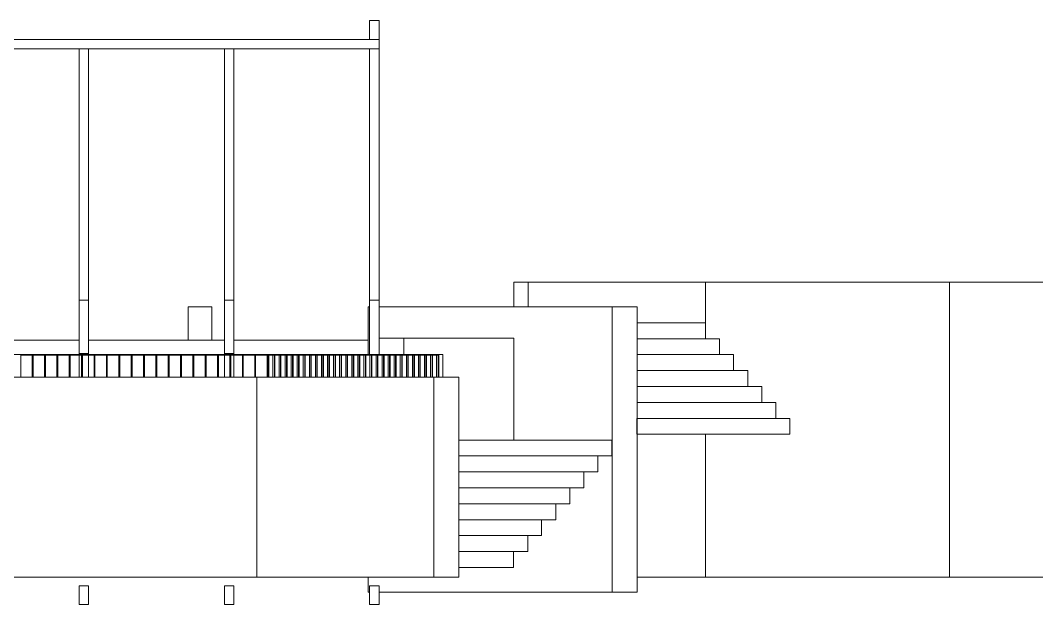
# Model space of a CAD drawing. Header units: metres. Extents: x -223175 to -223082, y -66 to 73.
# Drawn here: x -223140.34 to -223129.65, y -3.13 to 3.01 of the extents above; entities that cross this region are included whole.
import ezdxf

# ---------------------------------------------------------------- set-up
doc = ezdxf.new("R2010")
doc.units = ezdxf.units.M
doc.header["$MEASUREMENT"] = 0
for name, color, linetype in [('ARCHICAD Fenstern', 7, 'Continuous'), ('ARCHICAD Türen', 7, 'Continuous'), ('cs-aussenanlagen.cs', 7, 'Continuous'), ('cs-balkone-terrassen.cs', 7, 'Continuous'), ('cs-neubau.cs', 7, 'Continuous'), ('cs-treppe.cs', 7, 'Continuous'), ('cs-wand tr.cs', 7, 'Continuous')]:
    doc.layers.add(name, color=color, linetype=linetype)
for name, color, linetype, lineweight, true_color in [('ARCHICAD Fenstern_Stift_Nr__251', 7, 'Continuous', 0, 0x6d6d6d), ('ARCHICAD Türen_Stift_Nr__251', 7, 'Continuous', 0, 0x6d6d6d), ('cs-aussenanlagen.cs_Stift_Nr__251', 7, 'Continuous', 0, 0x6d6d6d), ('cs-balkone-terrassen.cs_Stift_Nr__251', 7, 'Continuous', 0, 0x6d6d6d), ('cs-neubau.cs_Stift_Nr__251', 7, 'Continuous', 0, 0x6d6d6d), ('cs-treppe.cs_Stift_Nr__11', 7, 'Continuous', 20, 0xfe6565), ('cs-wand tr.cs_Stift_Nr__251', 7, 'Continuous', 0, 0x6d6d6d)]:
    doc.layers.add(name, color=color, linetype=linetype, lineweight=lineweight, true_color=true_color)

# ---------------------------------------------------------------- blocks, each defined once
blk = doc.blocks.new('Schnittelement_105', base_point=(-223131.116, 0))
at = {"layer": 'cs-neubau.cs_Stift_Nr__251', "color": 251, "linetype": 'Continuous', "lineweight": 0, "true_color": 0x6d6d6d}
for p, q in [((-223151.837, -0.35), (-223150.41, -0.35)), ((-223150.31, -0.35), (-223148.883, -0.35)), ((-223148.783, -0.35), (-223147.355, -0.35)), ((-223147.255, -0.35), (-223145.828, -0.35)), ((-223145.728, -0.35), (-223144.301, -0.35)), ((-223144.201, -0.35), (-223142.773, -0.35)), ((-223142.673, -0.35), (-223141.246, -0.35)), ((-223141.146, -0.35), (-223139.719, -0.35)), ((-223139.619, -0.35), (-223138.191, -0.35)), ((-223138.091, -0.35), (-223136.677, -0.35)), ((-223152.287, -0.9), (-223152.287, -1.84))]:
    blk.add_line(p, q, dxfattribs=at)
blk = doc.blocks.new('Schnittelement_113', base_point=(-223131.116, 0))
at = {"layer": 'cs-neubau.cs_Stift_Nr__251', "color": 251, "linetype": 'Continuous', "lineweight": 0, "true_color": 0x6d6d6d}
for p, q in [((-223146.037, -0.74), (-223146.037, -1.84)), ((-223146.037, -0.74), (-223137.85, -0.74)), ((-223146.037, -1.84), (-223146.337, -1.84)), ((-223146.337, -2.732), (-223146.337, -2.84)), ((-223146.337, -2.84), (-223137.85, -2.84))]:
    blk.add_line(p, q, dxfattribs=at)
blk = doc.blocks.new('Schnittelement_114', base_point=(-223131.116, 0))
at = {"layer": 'cs-neubau.cs_Stift_Nr__251', "color": 251, "linetype": 'Continuous', "lineweight": 0, "true_color": 0x6d6d6d}
for p, q in [((-223137.85, -0.74), (-223137.85, -2.84)), ((-223137.85, -0.74), (-223135.987, -0.74)), ((-223135.726, -0.74), (-223135.987, -0.74)), ((-223135.987, -0.74), (-223135.987, -2.84)), ((-223135.726, -1.4), (-223135.726, -0.74)), ((-223135.726, -2.84), (-223135.726, -1.567)), ((-223137.85, -2.84), (-223135.987, -2.84)), ((-223135.987, -2.84), (-223135.726, -2.84))]:
    blk.add_line(p, q, dxfattribs=at)
blk = doc.blocks.new('Schnittelement_115', base_point=(-223131.116, 0))
at = {"layer": 'cs-neubau.cs_Stift_Nr__251', "color": 251, "linetype": 'Continuous', "lineweight": 0, "true_color": 0x6d6d6d}
for p, q in [((-223130.563, 0.26), (-223133.13, 0.26)), ((-223130.563, 0.26), (-223130.218, 0.26)), ((-223130.563, 0.05), (-223130.563, 0.26)), ((-223130.563, -2.84), (-223130.563, 0)), ((-223130.563, -2.84), (-223133.13, -2.84)), ((-223130.218, -2.84), (-223130.563, -2.84))]:
    blk.add_line(p, q, dxfattribs=at)
blk = doc.blocks.new('Schnittelement_118', base_point=(-223131.116, 0))
at = {"layer": 'cs-neubau.cs_Stift_Nr__251', "color": 251, "linetype": 'Continuous', "lineweight": 0, "true_color": 0x6d6d6d}
for p, q in [((-223130.218, 0.26), (-223129.057, 0.26)), ((-223129.057, 0.26), (-223128.797, 0.26)), ((-223128.797, -0.35), (-223128.797, 0.26)), ((-223130.563, 0.05), (-223130.563, 0)), ((-223128.797, -1.006), (-223128.797, -0.35)), ((-223128.797, -2.71), (-223128.797, -1.006)), ((-223128.797, -2.84), (-223128.797, -2.71)), ((-223130.218, -2.84), (-223128.797, -2.84))]:
    blk.add_line(p, q, dxfattribs=at)
blk = doc.blocks.new('Schnittelement_119', base_point=(-223131.116, 0))
at = {"layer": 'cs-treppe.cs_Stift_Nr__11', "color": 11, "linetype": 'Continuous', "lineweight": 20, "true_color": 0xfe6565}
for p, q in [((-223133.854, -1.173), (-223133.85, -1.173)), ((-223133.854, -1.173), (-223133.854, -1.34)), ((-223133.85, -1.173), (-223132.244, -1.173)), ((-223132.244, -1.173), (-223132.244, -1.34)), ((-223133.854, -1.34), (-223133.85, -1.34)), ((-223133.85, -1.34), (-223132.244, -1.34))]:
    blk.add_line(p, q, dxfattribs=at)
blk = doc.blocks.new('Schnittelement_120', base_point=(-223131.116, 0))
at = {"layer": 'cs-treppe.cs_Stift_Nr__11', "color": 11, "linetype": 'Continuous', "lineweight": 20, "true_color": 0xfe6565}
for p, q in [((-223133.85, -1.005), (-223132.392, -1.005)), ((-223132.392, -1.005), (-223132.392, -1.173))]:
    blk.add_line(p, q, dxfattribs=at)
blk = doc.blocks.new('Schnittelement_121', base_point=(-223131.116, 0))
at = {"layer": 'cs-treppe.cs_Stift_Nr__11', "color": 11, "linetype": 'Continuous', "lineweight": 20, "true_color": 0xfe6565}
for p, q in [((-223133.85, -0.838), (-223132.539, -0.838)), ((-223132.539, -0.838), (-223132.539, -1.005))]:
    blk.add_line(p, q, dxfattribs=at)
blk = doc.blocks.new('Schnittelement_122', base_point=(-223131.116, 0))
at = {"layer": 'cs-treppe.cs_Stift_Nr__11', "color": 11, "linetype": 'Continuous', "lineweight": 20, "true_color": 0xfe6565}
for p, q in [((-223133.85, -0.67), (-223132.687, -0.67)), ((-223132.687, -0.67), (-223132.687, -0.838))]:
    blk.add_line(p, q, dxfattribs=at)
blk = doc.blocks.new('Schnittelement_123', base_point=(-223131.116, 0))
at = {"layer": 'cs-treppe.cs_Stift_Nr__11', "color": 11, "linetype": 'Continuous', "lineweight": 20, "true_color": 0xfe6565}
for p, q in [((-223133.85, -0.503), (-223132.835, -0.503)), ((-223132.835, -0.503), (-223132.835, -0.67))]:
    blk.add_line(p, q, dxfattribs=at)
blk = doc.blocks.new('Schnittelement_124', base_point=(-223131.116, 0))
at = {"layer": 'cs-treppe.cs_Stift_Nr__11', "color": 11, "linetype": 'Continuous', "lineweight": 20, "true_color": 0xfe6565}
for p, q in [((-223133.85, -0.335), (-223132.982, -0.335)), ((-223132.982, -0.335), (-223132.982, -0.503))]:
    blk.add_line(p, q, dxfattribs=at)
blk = doc.blocks.new('Schnittelement_125', base_point=(-223131.116, 0))
at = {"layer": 'cs-treppe.cs_Stift_Nr__11', "color": 11, "linetype": 'Continuous', "lineweight": 20, "true_color": 0xfe6565}
for p, q in [((-223133.85, -0.168), (-223133.13, -0.168)), ((-223133.13, -0.168), (-223133.13, -0.335))]:
    blk.add_line(p, q, dxfattribs=at)
blk = doc.blocks.new('Schnittelement_126', base_point=(-223131.116, 0))
at = {"layer": 'cs-treppe.cs_Stift_Nr__11', "color": 11, "linetype": 'Continuous', "lineweight": 20, "true_color": 0xfe6565}
for p, q in [((-223135.149, -2.572), (-223135.149, -2.74)), ((-223135.149, -2.74), (-223135.726, -2.74))]:
    blk.add_line(p, q, dxfattribs=at)
blk = doc.blocks.new('Schnittelement_127', base_point=(-223131.116, 0))
at = {"layer": 'cs-treppe.cs_Stift_Nr__11', "color": 11, "linetype": 'Continuous', "lineweight": 20, "true_color": 0xfe6565}
for p, q in [((-223135.001, -2.405), (-223135.001, -2.572)), ((-223135.001, -2.572), (-223135.726, -2.572))]:
    blk.add_line(p, q, dxfattribs=at)
blk = doc.blocks.new('Schnittelement_128', base_point=(-223131.116, 0))
at = {"layer": 'cs-treppe.cs_Stift_Nr__11', "color": 11, "linetype": 'Continuous', "lineweight": 20, "true_color": 0xfe6565}
for p, q in [((-223134.854, -2.237), (-223134.854, -2.405)), ((-223134.854, -2.405), (-223135.726, -2.405))]:
    blk.add_line(p, q, dxfattribs=at)
blk = doc.blocks.new('Schnittelement_129', base_point=(-223131.116, 0))
at = {"layer": 'cs-treppe.cs_Stift_Nr__11', "color": 11, "linetype": 'Continuous', "lineweight": 20, "true_color": 0xfe6565}
for p, q in [((-223134.706, -2.07), (-223134.706, -2.237)), ((-223134.706, -2.237), (-223135.726, -2.237))]:
    blk.add_line(p, q, dxfattribs=at)
blk = doc.blocks.new('Schnittelement_130', base_point=(-223131.116, 0))
at = {"layer": 'cs-treppe.cs_Stift_Nr__11', "color": 11, "linetype": 'Continuous', "lineweight": 20, "true_color": 0xfe6565}
for p, q in [((-223134.558, -1.903), (-223134.558, -2.07)), ((-223134.558, -2.07), (-223135.726, -2.07))]:
    blk.add_line(p, q, dxfattribs=at)
blk = doc.blocks.new('Schnittelement_131', base_point=(-223131.116, 0))
at = {"layer": 'cs-treppe.cs_Stift_Nr__11', "color": 11, "linetype": 'Continuous', "lineweight": 20, "true_color": 0xfe6565}
for p, q in [((-223134.411, -1.735), (-223134.411, -1.903)), ((-223134.411, -1.903), (-223135.726, -1.903))]:
    blk.add_line(p, q, dxfattribs=at)
blk = doc.blocks.new('Schnittelement_132', base_point=(-223131.116, 0))
at = {"layer": 'cs-treppe.cs_Stift_Nr__11', "color": 11, "linetype": 'Continuous', "lineweight": 20, "true_color": 0xfe6565}
for p, q in [((-223134.263, -1.567), (-223134.263, -1.735)), ((-223134.263, -1.735), (-223135.726, -1.735))]:
    blk.add_line(p, q, dxfattribs=at)
blk = doc.blocks.new('Schnittelement_133', base_point=(-223131.116, 0))
at = {"layer": 'cs-treppe.cs_Stift_Nr__11', "color": 11, "linetype": 'Continuous', "lineweight": 20, "true_color": 0xfe6565}
for p, q in [((-223134.115, -1.4), (-223135.726, -1.4)), ((-223135.726, -1.4), (-223135.726, -1.567)), ((-223134.115, -1.4), (-223134.115, -1.567)), ((-223134.115, -1.567), (-223135.726, -1.567))]:
    blk.add_line(p, q, dxfattribs=at)
blk = doc.blocks.new('Schnittelement_137', base_point=(-223131.116, 0))
at = {"layer": 'cs-balkone-terrassen.cs_Stift_Nr__251', "color": 251, "linetype": 'Continuous', "lineweight": 0, "true_color": 0x6d6d6d}
for p, q in [((-223137.758, -0.5), (-223135.937, -0.5)), ((-223135.937, -0.5), (-223135.937, -0.74)), ((-223135.893, -0.5), (-223135.937, -0.5)), ((-223135.893, -0.74), (-223135.893, -0.5))]:
    blk.add_line(p, q, dxfattribs=at)
blk = doc.blocks.new('Schnittelement_138', base_point=(-223131.116, 0))
at = {"layer": 'ARCHICAD Fenstern_Stift_Nr__251', "color": 251, "linetype": 'Continuous', "lineweight": 0, "true_color": 0x6d6d6d}
for p, q in [((-223136.002, -0.74), (-223136.002, -0.51)), ((-223136.002, -0.51), (-223135.943, -0.51)), ((-223135.959, -0.51), (-223135.959, -0.74)), ((-223135.943, -0.51), (-223135.943, -0.74))]:
    blk.add_line(p, q, dxfattribs=at)
blk = doc.blocks.new('Schnittelement_139', base_point=(-223131.116, 0))
at = {"layer": 'ARCHICAD Fenstern_Stift_Nr__251', "color": 251, "linetype": 'Continuous', "lineweight": 0, "true_color": 0x6d6d6d}
for p, q in [((-223136.066, -0.51), (-223136.007, -0.51)), ((-223136.066, -0.74), (-223136.066, -0.51)), ((-223136.022, -0.51), (-223136.022, -0.74)), ((-223136.007, -0.51), (-223136.007, -0.74))]:
    blk.add_line(p, q, dxfattribs=at)
blk = doc.blocks.new('Schnittelement_140', base_point=(-223131.116, 0))
at = {"layer": 'ARCHICAD Fenstern_Stift_Nr__251', "color": 251, "linetype": 'Continuous', "lineweight": 0, "true_color": 0x6d6d6d}
for p, q in [((-223136.13, -0.74), (-223136.13, -0.51)), ((-223136.13, -0.51), (-223136.071, -0.51)), ((-223136.086, -0.51), (-223136.086, -0.74)), ((-223136.071, -0.51), (-223136.071, -0.74))]:
    blk.add_line(p, q, dxfattribs=at)
blk = doc.blocks.new('Schnittelement_141', base_point=(-223131.116, 0))
at = {"layer": 'ARCHICAD Fenstern_Stift_Nr__251', "color": 251, "linetype": 'Continuous', "lineweight": 0, "true_color": 0x6d6d6d}
for p, q in [((-223136.193, -0.74), (-223136.193, -0.51)), ((-223136.193, -0.51), (-223136.135, -0.51)), ((-223136.15, -0.51), (-223136.15, -0.74)), ((-223136.135, -0.51), (-223136.135, -0.74))]:
    blk.add_line(p, q, dxfattribs=at)
blk = doc.blocks.new('Schnittelement_142', base_point=(-223131.116, 0))
at = {"layer": 'ARCHICAD Fenstern_Stift_Nr__251', "color": 251, "linetype": 'Continuous', "lineweight": 0, "true_color": 0x6d6d6d}
for p, q in [((-223136.257, -0.74), (-223136.257, -0.51)), ((-223136.257, -0.51), (-223136.198, -0.51)), ((-223136.214, -0.51), (-223136.214, -0.74)), ((-223136.198, -0.51), (-223136.198, -0.74))]:
    blk.add_line(p, q, dxfattribs=at)
blk = doc.blocks.new('Schnittelement_143', base_point=(-223131.116, 0))
at = {"layer": 'ARCHICAD Fenstern_Stift_Nr__251', "color": 251, "linetype": 'Continuous', "lineweight": 0, "true_color": 0x6d6d6d}
for p, q in [((-223136.321, -0.51), (-223136.262, -0.51)), ((-223136.321, -0.74), (-223136.321, -0.51)), ((-223136.277, -0.51), (-223136.277, -0.74)), ((-223136.262, -0.51), (-223136.262, -0.74))]:
    blk.add_line(p, q, dxfattribs=at)
blk = doc.blocks.new('Schnittelement_144', base_point=(-223131.116, 0))
at = {"layer": 'ARCHICAD Fenstern_Stift_Nr__251', "color": 251, "linetype": 'Continuous', "lineweight": 0, "true_color": 0x6d6d6d}
for p, q in [((-223136.385, -0.74), (-223136.385, -0.51)), ((-223136.385, -0.51), (-223136.326, -0.51)), ((-223136.341, -0.51), (-223136.341, -0.74)), ((-223136.326, -0.51), (-223136.326, -0.74))]:
    blk.add_line(p, q, dxfattribs=at)
blk = doc.blocks.new('Schnittelement_145', base_point=(-223131.116, 0))
at = {"layer": 'ARCHICAD Fenstern_Stift_Nr__251', "color": 251, "linetype": 'Continuous', "lineweight": 0, "true_color": 0x6d6d6d}
for p, q in [((-223136.448, -0.74), (-223136.448, -0.51)), ((-223136.448, -0.51), (-223136.39, -0.51)), ((-223136.405, -0.51), (-223136.405, -0.74)), ((-223136.39, -0.51), (-223136.39, -0.74))]:
    blk.add_line(p, q, dxfattribs=at)
blk = doc.blocks.new('Schnittelement_146', base_point=(-223131.116, 0))
at = {"layer": 'ARCHICAD Fenstern_Stift_Nr__251', "color": 251, "linetype": 'Continuous', "lineweight": 0, "true_color": 0x6d6d6d}
for p, q in [((-223136.512, -0.74), (-223136.512, -0.51)), ((-223136.512, -0.51), (-223136.453, -0.51)), ((-223136.469, -0.51), (-223136.469, -0.74)), ((-223136.453, -0.51), (-223136.453, -0.74))]:
    blk.add_line(p, q, dxfattribs=at)
blk = doc.blocks.new('Schnittelement_147', base_point=(-223131.116, 0))
at = {"layer": 'ARCHICAD Fenstern_Stift_Nr__251', "color": 251, "linetype": 'Continuous', "lineweight": 0, "true_color": 0x6d6d6d}
for p, q in [((-223136.576, -0.51), (-223136.517, -0.51)), ((-223136.576, -0.74), (-223136.576, -0.51)), ((-223136.532, -0.51), (-223136.532, -0.74)), ((-223136.517, -0.51), (-223136.517, -0.74))]:
    blk.add_line(p, q, dxfattribs=at)
blk = doc.blocks.new('Schnittelement_148', base_point=(-223131.116, 0))
at = {"layer": 'ARCHICAD Fenstern_Stift_Nr__251', "color": 251, "linetype": 'Continuous', "lineweight": 0, "true_color": 0x6d6d6d}
for p, q in [((-223136.64, -0.74), (-223136.64, -0.51)), ((-223136.64, -0.51), (-223136.581, -0.51)), ((-223136.596, -0.51), (-223136.596, -0.74)), ((-223136.581, -0.51), (-223136.581, -0.74))]:
    blk.add_line(p, q, dxfattribs=at)
blk = doc.blocks.new('Schnittelement_149', base_point=(-223131.116, 0))
at = {"layer": 'ARCHICAD Fenstern_Stift_Nr__251', "color": 251, "linetype": 'Continuous', "lineweight": 0, "true_color": 0x6d6d6d}
for p, q in [((-223136.704, -0.74), (-223136.704, -0.51)), ((-223136.704, -0.51), (-223136.645, -0.51)), ((-223136.66, -0.51), (-223136.66, -0.74)), ((-223136.645, -0.51), (-223136.645, -0.74))]:
    blk.add_line(p, q, dxfattribs=at)
blk = doc.blocks.new('Schnittelement_150', base_point=(-223131.116, 0))
at = {"layer": 'ARCHICAD Fenstern_Stift_Nr__251', "color": 251, "linetype": 'Continuous', "lineweight": 0, "true_color": 0x6d6d6d}
for p, q in [((-223136.767, -0.74), (-223136.767, -0.51)), ((-223136.767, -0.51), (-223136.708, -0.51)), ((-223136.724, -0.51), (-223136.724, -0.74)), ((-223136.708, -0.51), (-223136.708, -0.74))]:
    blk.add_line(p, q, dxfattribs=at)
blk = doc.blocks.new('Schnittelement_151', base_point=(-223131.116, 0))
at = {"layer": 'ARCHICAD Fenstern_Stift_Nr__251', "color": 251, "linetype": 'Continuous', "lineweight": 0, "true_color": 0x6d6d6d}
for p, q in [((-223136.831, -0.51), (-223136.772, -0.51)), ((-223136.831, -0.74), (-223136.831, -0.51)), ((-223136.787, -0.51), (-223136.787, -0.74)), ((-223136.772, -0.51), (-223136.772, -0.74))]:
    blk.add_line(p, q, dxfattribs=at)
blk = doc.blocks.new('Schnittelement_152', base_point=(-223131.116, 0))
at = {"layer": 'ARCHICAD Fenstern_Stift_Nr__251', "color": 251, "linetype": 'Continuous', "lineweight": 0, "true_color": 0x6d6d6d}
for p, q in [((-223136.895, -0.74), (-223136.895, -0.51)), ((-223136.895, -0.51), (-223136.836, -0.51)), ((-223136.851, -0.51), (-223136.851, -0.74)), ((-223136.836, -0.51), (-223136.836, -0.74))]:
    blk.add_line(p, q, dxfattribs=at)
blk = doc.blocks.new('Schnittelement_153', base_point=(-223131.116, 0))
at = {"layer": 'ARCHICAD Fenstern_Stift_Nr__251', "color": 251, "linetype": 'Continuous', "lineweight": 0, "true_color": 0x6d6d6d}
for p, q in [((-223136.959, -0.74), (-223136.959, -0.51)), ((-223136.959, -0.51), (-223136.9, -0.51)), ((-223136.915, -0.51), (-223136.915, -0.74)), ((-223136.9, -0.51), (-223136.9, -0.74))]:
    blk.add_line(p, q, dxfattribs=at)
blk = doc.blocks.new('Schnittelement_154', base_point=(-223131.116, 0))
at = {"layer": 'ARCHICAD Fenstern_Stift_Nr__251', "color": 251, "linetype": 'Continuous', "lineweight": 0, "true_color": 0x6d6d6d}
for p, q in [((-223137.022, -0.74), (-223137.022, -0.51)), ((-223137.022, -0.51), (-223136.963, -0.51)), ((-223136.979, -0.51), (-223136.979, -0.74)), ((-223136.963, -0.51), (-223136.963, -0.74))]:
    blk.add_line(p, q, dxfattribs=at)
blk = doc.blocks.new('Schnittelement_155', base_point=(-223131.116, 0))
at = {"layer": 'ARCHICAD Fenstern_Stift_Nr__251', "color": 251, "linetype": 'Continuous', "lineweight": 0, "true_color": 0x6d6d6d}
for p, q in [((-223137.086, -0.51), (-223137.027, -0.51)), ((-223137.086, -0.74), (-223137.086, -0.51)), ((-223137.042, -0.51), (-223137.042, -0.74)), ((-223137.027, -0.51), (-223137.027, -0.74))]:
    blk.add_line(p, q, dxfattribs=at)
blk = doc.blocks.new('Schnittelement_156', base_point=(-223131.116, 0))
at = {"layer": 'ARCHICAD Fenstern_Stift_Nr__251', "color": 251, "linetype": 'Continuous', "lineweight": 0, "true_color": 0x6d6d6d}
for p, q in [((-223137.15, -0.74), (-223137.15, -0.51)), ((-223137.15, -0.51), (-223137.091, -0.51)), ((-223137.106, -0.51), (-223137.106, -0.74)), ((-223137.091, -0.51), (-223137.091, -0.74))]:
    blk.add_line(p, q, dxfattribs=at)
blk = doc.blocks.new('Schnittelement_157', base_point=(-223131.116, 0))
at = {"layer": 'ARCHICAD Fenstern_Stift_Nr__251', "color": 251, "linetype": 'Continuous', "lineweight": 0, "true_color": 0x6d6d6d}
for p, q in [((-223137.214, -0.74), (-223137.214, -0.51)), ((-223137.214, -0.51), (-223137.155, -0.51)), ((-223137.17, -0.51), (-223137.17, -0.74)), ((-223137.155, -0.51), (-223137.155, -0.74))]:
    blk.add_line(p, q, dxfattribs=at)
blk = doc.blocks.new('Schnittelement_158', base_point=(-223131.116, 0))
at = {"layer": 'ARCHICAD Fenstern_Stift_Nr__251', "color": 251, "linetype": 'Continuous', "lineweight": 0, "true_color": 0x6d6d6d}
for p, q in [((-223137.277, -0.74), (-223137.277, -0.51)), ((-223137.277, -0.51), (-223137.218, -0.51)), ((-223137.234, -0.51), (-223137.234, -0.74)), ((-223137.218, -0.51), (-223137.218, -0.74))]:
    blk.add_line(p, q, dxfattribs=at)
blk = doc.blocks.new('Schnittelement_159', base_point=(-223131.116, 0))
at = {"layer": 'ARCHICAD Fenstern_Stift_Nr__251', "color": 251, "linetype": 'Continuous', "lineweight": 0, "true_color": 0x6d6d6d}
for p, q in [((-223137.341, -0.51), (-223137.282, -0.51)), ((-223137.341, -0.74), (-223137.341, -0.51)), ((-223137.297, -0.51), (-223137.297, -0.74)), ((-223137.282, -0.51), (-223137.282, -0.74))]:
    blk.add_line(p, q, dxfattribs=at)
blk = doc.blocks.new('Schnittelement_160', base_point=(-223131.116, 0))
at = {"layer": 'ARCHICAD Fenstern_Stift_Nr__251', "color": 251, "linetype": 'Continuous', "lineweight": 0, "true_color": 0x6d6d6d}
for p, q in [((-223137.405, -0.74), (-223137.405, -0.51)), ((-223137.405, -0.51), (-223137.346, -0.51)), ((-223137.361, -0.51), (-223137.361, -0.74)), ((-223137.346, -0.51), (-223137.346, -0.74))]:
    blk.add_line(p, q, dxfattribs=at)
blk = doc.blocks.new('Schnittelement_161', base_point=(-223131.116, 0))
at = {"layer": 'ARCHICAD Fenstern_Stift_Nr__251', "color": 251, "linetype": 'Continuous', "lineweight": 0, "true_color": 0x6d6d6d}
for p, q in [((-223137.469, -0.74), (-223137.469, -0.51)), ((-223137.469, -0.51), (-223137.41, -0.51)), ((-223137.425, -0.51), (-223137.425, -0.74)), ((-223137.41, -0.51), (-223137.41, -0.74))]:
    blk.add_line(p, q, dxfattribs=at)
blk = doc.blocks.new('Schnittelement_162', base_point=(-223131.116, 0))
at = {"layer": 'ARCHICAD Fenstern_Stift_Nr__251', "color": 251, "linetype": 'Continuous', "lineweight": 0, "true_color": 0x6d6d6d}
for p, q in [((-223137.532, -0.74), (-223137.532, -0.51)), ((-223137.532, -0.51), (-223137.473, -0.51)), ((-223137.489, -0.51), (-223137.489, -0.74)), ((-223137.473, -0.51), (-223137.473, -0.74))]:
    blk.add_line(p, q, dxfattribs=at)
blk = doc.blocks.new('Schnittelement_163', base_point=(-223131.116, 0))
at = {"layer": 'ARCHICAD Fenstern_Stift_Nr__251', "color": 251, "linetype": 'Continuous', "lineweight": 0, "true_color": 0x6d6d6d}
for p, q in [((-223137.596, -0.51), (-223137.537, -0.51)), ((-223137.596, -0.74), (-223137.596, -0.51)), ((-223137.553, -0.51), (-223137.553, -0.74)), ((-223137.537, -0.51), (-223137.537, -0.74))]:
    blk.add_line(p, q, dxfattribs=at)
blk = doc.blocks.new('Schnittelement_164', base_point=(-223131.116, 0))
at = {"layer": 'ARCHICAD Fenstern_Stift_Nr__251', "color": 251, "linetype": 'Continuous', "lineweight": 0, "true_color": 0x6d6d6d}
for p, q in [((-223137.66, -0.74), (-223137.66, -0.51)), ((-223137.66, -0.51), (-223137.601, -0.51)), ((-223137.616, -0.51), (-223137.616, -0.74)), ((-223137.601, -0.51), (-223137.601, -0.74))]:
    blk.add_line(p, q, dxfattribs=at)
blk = doc.blocks.new('Schnittelement_165', base_point=(-223131.116, 0))
at = {"layer": 'ARCHICAD Fenstern_Stift_Nr__251', "color": 251, "linetype": 'Continuous', "lineweight": 0, "true_color": 0x6d6d6d}
for p, q in [((-223137.724, -0.74), (-223137.724, -0.51)), ((-223137.724, -0.51), (-223137.665, -0.51)), ((-223137.68, -0.51), (-223137.68, -0.74)), ((-223137.665, -0.51), (-223137.665, -0.74))]:
    blk.add_line(p, q, dxfattribs=at)
blk = doc.blocks.new('Schnittelement_166', base_point=(-223131.116, 0))
at = {"layer": 'ARCHICAD Fenstern_Stift_Nr__251', "color": 251, "linetype": 'Continuous', "lineweight": 0, "true_color": 0x6d6d6d}
for p, q in [((-223137.758, -0.51), (-223137.729, -0.51)), ((-223137.742, -0.74), (-223137.742, -0.51)), ((-223137.729, -0.51), (-223137.729, -0.74)), ((-223137.729, -0.51), (-223137.729, -0.74))]:
    blk.add_line(p, q, dxfattribs=at)
blk = doc.blocks.new('Schnittelement_167', base_point=(-223131.116, 0))
at = {"layer": 'cs-balkone-terrassen.cs_Stift_Nr__251', "color": 251, "linetype": 'Continuous', "lineweight": 0, "true_color": 0x6d6d6d}
for p, q in [((-223150.99, -0.5), (-223150.99, -1.3)), ((-223150.99, -0.5), (-223137.758, -0.5)), ((-223137.758, -0.51), (-223137.758, -0.5)), ((-223150.99, -1.3), (-223146.037, -1.3))]:
    blk.add_line(p, q, dxfattribs=at)
blk = doc.blocks.new('Schnittelement_168', base_point=(-223131.116, 0))
at = {"layer": 'ARCHICAD Fenstern_Stift_Nr__251', "color": 251, "linetype": 'Continuous', "lineweight": 0, "true_color": 0x6d6d6d}
for p, q in [((-223137.862, -0.51), (-223137.758, -0.51)), ((-223137.862, -0.74), (-223137.862, -0.51))]:
    blk.add_line(p, q, dxfattribs=at)
blk = doc.blocks.new('Schnittelement_169', base_point=(-223131.116, 0))
at = {"layer": 'ARCHICAD Fenstern_Stift_Nr__251', "color": 251, "linetype": 'Continuous', "lineweight": 0, "true_color": 0x6d6d6d}
for p, q in [((-223137.992, -0.51), (-223137.872, -0.51)), ((-223137.992, -0.74), (-223137.992, -0.51)), ((-223137.872, -0.51), (-223137.872, -0.74))]:
    blk.add_line(p, q, dxfattribs=at)
blk = doc.blocks.new('Schnittelement_170', base_point=(-223131.116, 0))
at = {"layer": 'ARCHICAD Fenstern_Stift_Nr__251', "color": 251, "linetype": 'Continuous', "lineweight": 0, "true_color": 0x6d6d6d}
for p, q in [((-223138.122, -0.51), (-223138.002, -0.51)), ((-223138.122, -0.74), (-223138.122, -0.51)), ((-223138.002, -0.51), (-223138.002, -0.74))]:
    blk.add_line(p, q, dxfattribs=at)
blk = doc.blocks.new('Schnittelement_171', base_point=(-223131.116, 0))
at = {"layer": 'ARCHICAD Fenstern_Stift_Nr__251', "color": 251, "linetype": 'Continuous', "lineweight": 0, "true_color": 0x6d6d6d}
for p, q in [((-223138.252, -0.74), (-223138.252, -0.51)), ((-223138.252, -0.51), (-223138.132, -0.51)), ((-223138.132, -0.51), (-223138.132, -0.74))]:
    blk.add_line(p, q, dxfattribs=at)
blk = doc.blocks.new('Schnittelement_172', base_point=(-223131.116, 0))
at = {"layer": 'ARCHICAD Fenstern_Stift_Nr__251', "color": 251, "linetype": 'Continuous', "lineweight": 0, "true_color": 0x6d6d6d}
for p, q in [((-223138.382, -0.51), (-223138.262, -0.51)), ((-223138.382, -0.74), (-223138.382, -0.51)), ((-223138.262, -0.51), (-223138.262, -0.74))]:
    blk.add_line(p, q, dxfattribs=at)
blk = doc.blocks.new('Schnittelement_173', base_point=(-223131.116, 0))
at = {"layer": 'ARCHICAD Fenstern_Stift_Nr__251', "color": 251, "linetype": 'Continuous', "lineweight": 0, "true_color": 0x6d6d6d}
for p, q in [((-223138.512, -0.51), (-223138.392, -0.51)), ((-223138.512, -0.74), (-223138.512, -0.51)), ((-223138.392, -0.51), (-223138.392, -0.74))]:
    blk.add_line(p, q, dxfattribs=at)
blk = doc.blocks.new('Schnittelement_174', base_point=(-223131.116, 0))
at = {"layer": 'ARCHICAD Fenstern_Stift_Nr__251', "color": 251, "linetype": 'Continuous', "lineweight": 0, "true_color": 0x6d6d6d}
for p, q in [((-223138.642, -0.51), (-223138.522, -0.51)), ((-223138.642, -0.74), (-223138.642, -0.51)), ((-223138.522, -0.51), (-223138.522, -0.74))]:
    blk.add_line(p, q, dxfattribs=at)
blk = doc.blocks.new('Schnittelement_175', base_point=(-223131.116, 0))
at = {"layer": 'ARCHICAD Fenstern_Stift_Nr__251', "color": 251, "linetype": 'Continuous', "lineweight": 0, "true_color": 0x6d6d6d}
for p, q in [((-223138.772, -0.74), (-223138.772, -0.51)), ((-223138.772, -0.51), (-223138.652, -0.51)), ((-223138.652, -0.51), (-223138.652, -0.74))]:
    blk.add_line(p, q, dxfattribs=at)
blk = doc.blocks.new('Schnittelement_176', base_point=(-223131.116, 0))
at = {"layer": 'ARCHICAD Fenstern_Stift_Nr__251', "color": 251, "linetype": 'Continuous', "lineweight": 0, "true_color": 0x6d6d6d}
for p, q in [((-223138.902, -0.51), (-223138.782, -0.51)), ((-223138.902, -0.74), (-223138.902, -0.51)), ((-223138.782, -0.51), (-223138.782, -0.74))]:
    blk.add_line(p, q, dxfattribs=at)
blk = doc.blocks.new('Schnittelement_177', base_point=(-223131.116, 0))
at = {"layer": 'ARCHICAD Fenstern_Stift_Nr__251', "color": 251, "linetype": 'Continuous', "lineweight": 0, "true_color": 0x6d6d6d}
for p, q in [((-223139.032, -0.51), (-223138.912, -0.51)), ((-223139.032, -0.74), (-223139.032, -0.51)), ((-223138.912, -0.51), (-223138.912, -0.74))]:
    blk.add_line(p, q, dxfattribs=at)
blk = doc.blocks.new('Schnittelement_178', base_point=(-223131.116, 0))
at = {"layer": 'ARCHICAD Fenstern_Stift_Nr__251', "color": 251, "linetype": 'Continuous', "lineweight": 0, "true_color": 0x6d6d6d}
for p, q in [((-223139.162, -0.51), (-223139.042, -0.51)), ((-223139.162, -0.74), (-223139.162, -0.51)), ((-223139.042, -0.51), (-223139.042, -0.74))]:
    blk.add_line(p, q, dxfattribs=at)
blk = doc.blocks.new('Schnittelement_179', base_point=(-223131.116, 0))
at = {"layer": 'ARCHICAD Fenstern_Stift_Nr__251', "color": 251, "linetype": 'Continuous', "lineweight": 0, "true_color": 0x6d6d6d}
for p, q in [((-223139.292, -0.74), (-223139.292, -0.51)), ((-223139.292, -0.51), (-223139.172, -0.51)), ((-223139.172, -0.51), (-223139.172, -0.74))]:
    blk.add_line(p, q, dxfattribs=at)
blk = doc.blocks.new('Schnittelement_180', base_point=(-223131.116, 0))
at = {"layer": 'ARCHICAD Fenstern_Stift_Nr__251', "color": 251, "linetype": 'Continuous', "lineweight": 0, "true_color": 0x6d6d6d}
for p, q in [((-223139.422, -0.51), (-223139.302, -0.51)), ((-223139.422, -0.74), (-223139.422, -0.51)), ((-223139.302, -0.51), (-223139.302, -0.74))]:
    blk.add_line(p, q, dxfattribs=at)
blk = doc.blocks.new('Schnittelement_181', base_point=(-223131.116, 0))
at = {"layer": 'ARCHICAD Fenstern_Stift_Nr__251', "color": 251, "linetype": 'Continuous', "lineweight": 0, "true_color": 0x6d6d6d}
for p, q in [((-223139.552, -0.51), (-223139.432, -0.51)), ((-223139.552, -0.74), (-223139.552, -0.51)), ((-223139.432, -0.51), (-223139.432, -0.74))]:
    blk.add_line(p, q, dxfattribs=at)
blk = doc.blocks.new('Schnittelement_182', base_point=(-223131.116, 0))
at = {"layer": 'ARCHICAD Fenstern_Stift_Nr__251', "color": 251, "linetype": 'Continuous', "lineweight": 0, "true_color": 0x6d6d6d}
for p, q in [((-223139.682, -0.51), (-223139.562, -0.51)), ((-223139.682, -0.74), (-223139.682, -0.51)), ((-223139.562, -0.51), (-223139.562, -0.74))]:
    blk.add_line(p, q, dxfattribs=at)
blk = doc.blocks.new('Schnittelement_183', base_point=(-223131.116, 0))
at = {"layer": 'ARCHICAD Fenstern_Stift_Nr__251', "color": 251, "linetype": 'Continuous', "lineweight": 0, "true_color": 0x6d6d6d}
for p, q in [((-223139.812, -0.74), (-223139.812, -0.51)), ((-223139.812, -0.51), (-223139.692, -0.51)), ((-223139.692, -0.51), (-223139.692, -0.74))]:
    blk.add_line(p, q, dxfattribs=at)
blk = doc.blocks.new('Schnittelement_184', base_point=(-223131.116, 0))
at = {"layer": 'ARCHICAD Fenstern_Stift_Nr__251', "color": 251, "linetype": 'Continuous', "lineweight": 0, "true_color": 0x6d6d6d}
for p, q in [((-223139.942, -0.51), (-223139.822, -0.51)), ((-223139.942, -0.74), (-223139.942, -0.51)), ((-223139.822, -0.51), (-223139.822, -0.74))]:
    blk.add_line(p, q, dxfattribs=at)
blk = doc.blocks.new('Schnittelement_185', base_point=(-223131.116, 0))
at = {"layer": 'ARCHICAD Fenstern_Stift_Nr__251', "color": 251, "linetype": 'Continuous', "lineweight": 0, "true_color": 0x6d6d6d}
for p, q in [((-223140.072, -0.51), (-223139.952, -0.51)), ((-223140.072, -0.74), (-223140.072, -0.51)), ((-223139.952, -0.51), (-223139.952, -0.74))]:
    blk.add_line(p, q, dxfattribs=at)
blk = doc.blocks.new('Schnittelement_186', base_point=(-223131.116, 0))
at = {"layer": 'ARCHICAD Fenstern_Stift_Nr__251', "color": 251, "linetype": 'Continuous', "lineweight": 0, "true_color": 0x6d6d6d}
for p, q in [((-223140.202, -0.51), (-223140.082, -0.51)), ((-223140.202, -0.74), (-223140.202, -0.51)), ((-223140.082, -0.51), (-223140.082, -0.74))]:
    blk.add_line(p, q, dxfattribs=at)
blk = doc.blocks.new('Schnittelement_187', base_point=(-223131.116, 0))
at = {"layer": 'ARCHICAD Fenstern_Stift_Nr__251', "color": 251, "linetype": 'Continuous', "lineweight": 0, "true_color": 0x6d6d6d}
for p, q in [((-223140.332, -0.74), (-223140.332, -0.51)), ((-223140.332, -0.51), (-223140.212, -0.51)), ((-223140.212, -0.51), (-223140.212, -0.74))]:
    blk.add_line(p, q, dxfattribs=at)
blk = doc.blocks.new('Schnittelement_231', base_point=(-223131.116, 0))
at = {"layer": 'cs-neubau.cs_Stift_Nr__251', "color": 251, "linetype": 'Continuous', "lineweight": 0, "true_color": 0x6d6d6d}
for p, q in [((-223136.664, 0), (-223136.677, 0)), ((-223136.677, -0.5), (-223136.677, 0)), ((-223135.145, 0), (-223136.564, 0)), ((-223134.111, 0), (-223134.997, 0)), ((-223134.111, -3), (-223134.111, 0)), ((-223134.111, 0), (-223133.85, 0)), ((-223133.85, 0), (-223133.85, -1.173)), ((-223133.85, -1.173), (-223133.85, -1.34)), ((-223133.85, -1.34), (-223133.85, -3)), ((-223136.677, -3), (-223136.677, -2.84)), ((-223136.664, -3), (-223136.677, -3)), ((-223134.111, -3), (-223136.564, -3)), ((-223133.85, -3), (-223134.111, -3))]:
    blk.add_line(p, q, dxfattribs=at)
blk = doc.blocks.new('Schnittelement_232', base_point=(-223131.116, 0))
at = {"layer": 'ARCHICAD Türen_Stift_Nr__251', "color": 251, "linetype": 'Continuous', "lineweight": 0, "true_color": 0x6d6d6d}
for p, q in [((-223136.564, -0.5), (-223136.564, -0.33)), ((-223136.564, -0.33), (-223135.145, -0.33)), ((-223136.303, -0.33), (-223136.303, -0.5)), ((-223135.145, -0.33), (-223135.145, -1.4))]:
    blk.add_line(p, q, dxfattribs=at)
blk = doc.blocks.new('Schnittelement_233', base_point=(-223131.116, 0))
at = {"layer": 'cs-aussenanlagen.cs_Stift_Nr__251', "color": 251, "linetype": 'Continuous', "lineweight": 0, "true_color": 0x6d6d6d}
blk.add_line((-223136.664, 0.07), (-223136.564, 0.07), dxfattribs=at)
blk = doc.blocks.new('Schnittelement_244', base_point=(-223131.116, 0))
at = {"layer": 'cs-aussenanlagen.cs_Stift_Nr__251', "color": 251, "linetype": 'Continuous', "lineweight": 0, "true_color": 0x6d6d6d}
for p, q in [((-223139.719, 2.71), (-223139.719, 0.07)), ((-223139.619, 0.07), (-223139.619, 2.71)), ((-223139.719, -0.49), (-223139.619, -0.49))]:
    blk.add_line(p, q, dxfattribs=at)
blk = doc.blocks.new('Schnittelement_245', base_point=(-223131.116, 0))
at = {"layer": 'cs-aussenanlagen.cs_Stift_Nr__251', "color": 251, "linetype": 'Continuous', "lineweight": 0, "true_color": 0x6d6d6d}
for p, q in [((-223138.191, 2.71), (-223138.191, 0.07)), ((-223138.091, 0.07), (-223138.091, 2.71)), ((-223138.191, -0.49), (-223138.091, -0.49))]:
    blk.add_line(p, q, dxfattribs=at)
blk = doc.blocks.new('Schnittelement_246', base_point=(-223131.116, 0))
at = {"layer": 'cs-aussenanlagen.cs_Stift_Nr__251', "color": 251, "linetype": 'Continuous', "lineweight": 0, "true_color": 0x6d6d6d}
for p, q in [((-223136.664, 2.71), (-223136.664, 0.07)), ((-223136.564, 0.07), (-223136.564, 2.71))]:
    blk.add_line(p, q, dxfattribs=at)
blk = doc.blocks.new('Schnittelement_247', base_point=(-223131.116, 0))
at = {"layer": 'cs-aussenanlagen.cs_Stift_Nr__251', "color": 251, "linetype": 'Continuous', "lineweight": 0, "true_color": 0x6d6d6d}
for p, q in [((-223136.664, 3.01), (-223136.664, 2.81)), ((-223136.564, 3.01), (-223136.664, 3.01)), ((-223136.564, 2.81), (-223136.564, 3.01)), ((-223136.664, 2.81), (-223136.564, 2.81))]:
    blk.add_line(p, q, dxfattribs=at)
blk = doc.blocks.new('Schnittelement_250', base_point=(-223131.116, 0))
at = {"layer": 'cs-aussenanlagen.cs_Stift_Nr__251', "color": 251, "linetype": 'Continuous', "lineweight": 0, "true_color": 0x6d6d6d}
for p, q in [((-223151.937, 2.81), (-223151.937, 2.71)), ((-223151.937, 2.81), (-223136.664, 2.81)), ((-223136.564, 2.81), (-223136.564, 2.71)), ((-223151.937, 2.71), (-223136.564, 2.71))]:
    blk.add_line(p, q, dxfattribs=at)
blk = doc.blocks.new('Schnittelement_296', base_point=(-223131.116, 0))
at = {"layer": 'cs-neubau.cs_Stift_Nr__251', "color": 251, "linetype": 'Continuous', "lineweight": 0, "true_color": 0x6d6d6d}
for p, q in [((-223135.145, 0), (-223135.145, 0.26)), ((-223135.145, 0.26), (-223134.997, 0.26)), ((-223134.997, 0.26), (-223134.997, 0)), ((-223134.997, 0.26), (-223133.13, 0.26)), ((-223133.13, -0.168), (-223133.13, 0.26)), ((-223135.145, 0), (-223134.997, 0)), ((-223133.13, -2.84), (-223133.13, -1.34)), ((-223133.85, -2.84), (-223133.13, -2.84))]:
    blk.add_line(p, q, dxfattribs=at)
blk = doc.blocks.new('Schnittelement_311', base_point=(-223131.116, 0))
at = {"layer": 'cs-aussenanlagen.cs_Stift_Nr__251', "color": 251, "linetype": 'Continuous', "lineweight": 0, "true_color": 0x6d6d6d}
for p, q in [((-223139.719, 0.07), (-223139.719, -0.5)), ((-223139.619, 0.07), (-223139.719, 0.07)), ((-223139.619, -0.5), (-223139.619, 0.07)), ((-223139.719, -0.51), (-223139.719, -0.74)), ((-223139.619, -0.74), (-223139.619, -0.51)), ((-223139.719, -2.932), (-223139.719, -3.13)), ((-223139.719, -2.932), (-223139.619, -2.932)), ((-223139.619, -3.13), (-223139.619, -2.932)), ((-223139.719, -3.13), (-223139.619, -3.13))]:
    blk.add_line(p, q, dxfattribs=at)
blk = doc.blocks.new('Schnittelement_312', base_point=(-223131.116, 0))
at = {"layer": 'cs-aussenanlagen.cs_Stift_Nr__251', "color": 251, "linetype": 'Continuous', "lineweight": 0, "true_color": 0x6d6d6d}
for p, q in [((-223138.191, 0.07), (-223138.191, -0.5)), ((-223138.091, 0.07), (-223138.191, 0.07)), ((-223138.091, -0.5), (-223138.091, 0.07)), ((-223138.191, -0.51), (-223138.191, -0.74)), ((-223138.091, -0.74), (-223138.091, -0.51)), ((-223138.191, -2.932), (-223138.191, -3.13)), ((-223138.191, -2.932), (-223138.091, -2.932)), ((-223138.091, -3.13), (-223138.091, -2.932)), ((-223138.191, -3.13), (-223138.091, -3.13))]:
    blk.add_line(p, q, dxfattribs=at)
blk = doc.blocks.new('Schnittelement_313', base_point=(-223131.116, 0))
at = {"layer": 'cs-aussenanlagen.cs_Stift_Nr__251', "color": 251, "linetype": 'Continuous', "lineweight": 0, "true_color": 0x6d6d6d}
for p, q in [((-223136.664, 0.07), (-223136.664, -0.5)), ((-223136.564, -0.5), (-223136.564, 0.07)), ((-223136.664, -2.932), (-223136.664, -3.13)), ((-223136.664, -2.932), (-223136.564, -2.932)), ((-223136.564, -3.13), (-223136.564, -2.932)), ((-223136.664, -3.13), (-223136.564, -3.13))]:
    blk.add_line(p, q, dxfattribs=at)
blk = doc.blocks.new('Schnittelement_357', base_point=(-223131.116, 0))
at = {"layer": 'cs-wand tr.cs_Stift_Nr__251', "color": 251, "linetype": 'Continuous', "lineweight": 0, "true_color": 0x6d6d6d}
for p, q in [((-223138.571, 0), (-223138.564, 0)), ((-223138.571, -0.35), (-223138.571, 0)), ((-223138.564, 0), (-223138.55, 0)), ((-223138.55, 0), (-223138.53, 0)), ((-223138.53, 0), (-223138.505, 0)), ((-223138.505, 0), (-223138.477, 0)), ((-223138.477, 0), (-223138.447, 0)), ((-223138.447, 0), (-223138.417, 0)), ((-223138.417, 0), (-223138.389, 0)), ((-223138.389, 0), (-223138.364, 0)), ((-223138.364, 0), (-223138.344, 0)), ((-223138.344, 0), (-223138.33, 0)), ((-223138.33, 0), (-223138.323, 0)), ((-223138.323, -0.35), (-223138.323, 0))]:
    blk.add_line(p, q, dxfattribs=at)

msp = doc.modelspace()

# ---------------------------------------------------------------- block references
at = {"layer": 'ARCHICAD Fenstern', "lineweight": 0}
for name in ['Schnittelement_187', 'Schnittelement_186', 'Schnittelement_185', 'Schnittelement_184', 'Schnittelement_183', 'Schnittelement_182', 'Schnittelement_181', 'Schnittelement_180', 'Schnittelement_179', 'Schnittelement_178', 'Schnittelement_177', 'Schnittelement_176', 'Schnittelement_175', 'Schnittelement_174', 'Schnittelement_173', 'Schnittelement_172', 'Schnittelement_171', 'Schnittelement_170', 'Schnittelement_169', 'Schnittelement_168', 'Schnittelement_166', 'Schnittelement_165', 'Schnittelement_164', 'Schnittelement_163', 'Schnittelement_162', 'Schnittelement_161', 'Schnittelement_160', 'Schnittelement_159', 'Schnittelement_158', 'Schnittelement_157', 'Schnittelement_156', 'Schnittelement_155', 'Schnittelement_154', 'Schnittelement_153', 'Schnittelement_152', 'Schnittelement_151', 'Schnittelement_150', 'Schnittelement_149', 'Schnittelement_148', 'Schnittelement_147', 'Schnittelement_146', 'Schnittelement_145', 'Schnittelement_144', 'Schnittelement_143', 'Schnittelement_142', 'Schnittelement_141', 'Schnittelement_140', 'Schnittelement_139', 'Schnittelement_138']:
    msp.add_blockref(name, (-223131.116, 0), dxfattribs=at)
at = {"layer": 'ARCHICAD Türen', "lineweight": 0}
msp.add_blockref('Schnittelement_232', (-223131.116, 0), dxfattribs=at)
at = {"layer": 'cs-aussenanlagen.cs', "lineweight": 0}
for name in ['Schnittelement_247', 'Schnittelement_250', 'Schnittelement_244', 'Schnittelement_245', 'Schnittelement_246', 'Schnittelement_311', 'Schnittelement_312', 'Schnittelement_233', 'Schnittelement_313']:
    msp.add_blockref(name, (-223131.116, 0), dxfattribs=at)
at = {"layer": 'cs-balkone-terrassen.cs', "lineweight": 0}
for name in ['Schnittelement_167', 'Schnittelement_137']:
    msp.add_blockref(name, (-223131.116, 0), dxfattribs=at)
at = {"layer": 'cs-neubau.cs', "lineweight": 0}
for name in ['Schnittelement_296', 'Schnittelement_115', 'Schnittelement_118', 'Schnittelement_231', 'Schnittelement_105', 'Schnittelement_113', 'Schnittelement_114']:
    msp.add_blockref(name, (-223131.116, 0), dxfattribs=at)
at = {"layer": 'cs-treppe.cs', "lineweight": 0}
for name in ['Schnittelement_125', 'Schnittelement_124', 'Schnittelement_123', 'Schnittelement_122', 'Schnittelement_121', 'Schnittelement_120', 'Schnittelement_119', 'Schnittelement_133', 'Schnittelement_132', 'Schnittelement_131', 'Schnittelement_130', 'Schnittelement_129', 'Schnittelement_128', 'Schnittelement_127', 'Schnittelement_126']:
    msp.add_blockref(name, (-223131.116, 0), dxfattribs=at)
at = {"layer": 'cs-wand tr.cs', "lineweight": 0}
msp.add_blockref('Schnittelement_357', (-223131.116, 0), dxfattribs=at)

doc.saveas('drawing.dxf')
